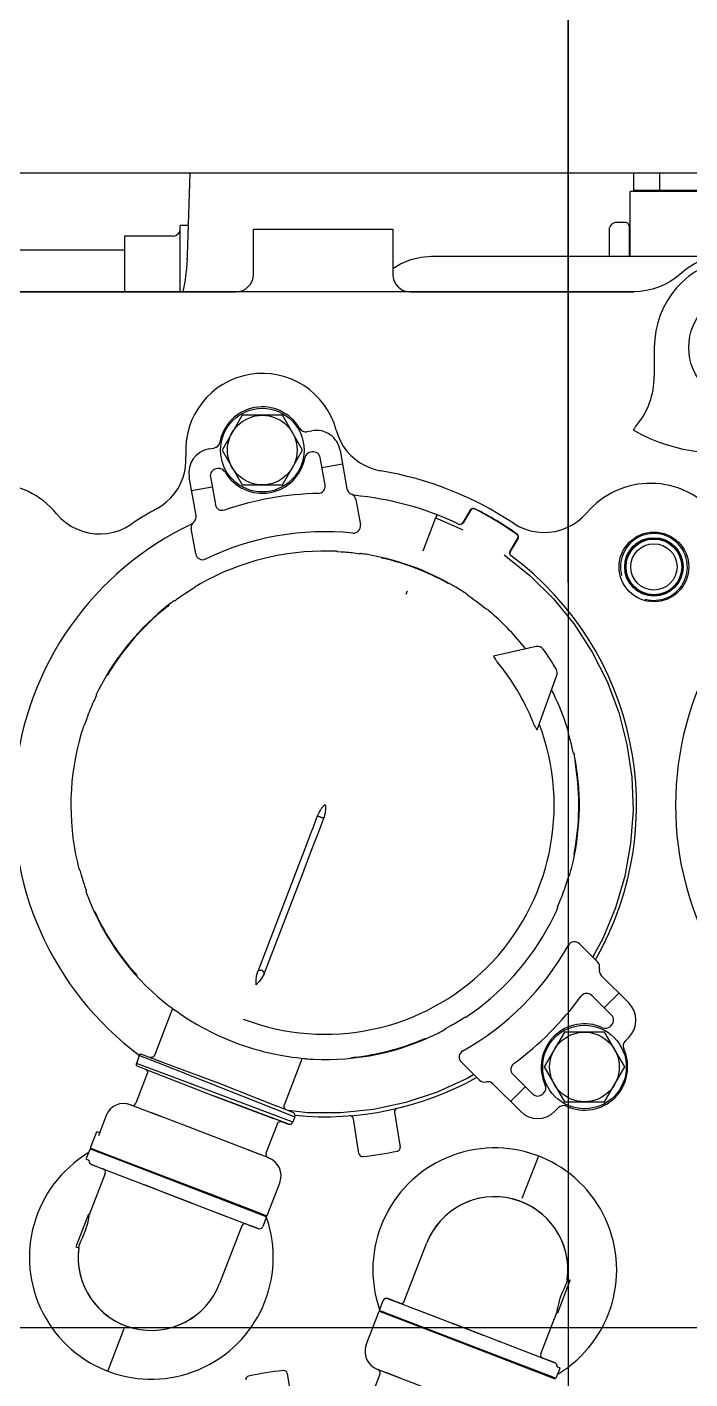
# Model space of a CAD drawing. Header units: millimetres. Extents: x 156850 to 204135, y 56350 to 74150.
# Drawn here: x 158522.3 to 158617.5, y 62789.9 to 62984 of the extents above; entities that cross this region are included whole.
import ezdxf

# ---------------------------------------------------------------- set-up
doc = ezdxf.new("R2010")
doc.units = ezdxf.units.MM
doc.header["$LTSCALE"] = 150
doc.linetypes.add('X-2F-PLAN$0$CENTER', pattern=[2, 1.25, -0.25, 0.25, -0.25])
doc.layers.add('-----33 Equipment', color=5, linetype='Continuous')

# ---------------------------------------------------------------- blocks, each defined once
blk = doc.blocks.new('X-2F-PLAN$0$AUDIT_I_260115101451-0')
at = {"color": 0}
for p, q in [((288, -224.72), (288, -256.9)), ((288, -314.03), (288, -224.77)), ((150.9, -233.91), (150.74, -234.33)), ((155.57, -235.71), (150.9, -233.91)), ((204.24, -234.7), (203.97, -234.78)), ((204.84, -234.53), (204.24, -234.7)), ((204.98, -234.49), (205.07, -234.39)), ((155.46, -235.84), (155.51, -235.85)), ((155.51, -235.85), (155.57, -235.71)), ((161.44, -238.13), (155.51, -235.85)), ((162.73, -236.18), (157.12, -250.77)), ((162.75, -236.11), (162.7, -236.26)), ((162.74, -236.14), (162.75, -236.12)), ((163.27, -235.79), (163.23, -235.8)), ((163.23, -235.8), (163.23, -235.79)), ((163.24, -240.42), (164.78, -236.4)), ((163.3, -235.77), (163.27, -235.79)), ((164.88, -236.56), (163.27, -240.77)), ((163.33, -235.73), (163.3, -235.77)), ((163.33, -235.73), (163.43, -235.46)), ((164.86, -235.91), (163.56, -235.41)), ((164.78, -236.4), (164.8, -236.36)), ((164.8, -236.36), (164.92, -236.04)), ((164.94, -236.41), (164.88, -236.56)), ((164.94, -236.41), (165.06, -236.09)), ((167.34, -236.86), (165.19, -236.03)), ((198.62, -236.78), (198.74, -236.73)), ((198.94, -236.68), (198.65, -236.82)), ((198.74, -236.73), (198.84, -236.68)), ((198.99, -236.61), (199.01, -236.64)), ((201.79, -235.41), (201.97, -235.43)), ((225.63, -235.02), (225.72, -235.12)), ((229.42, -236.58), (229.18, -236.47)), ((133.07, -238.46), (133.06, -238.46)), ((133.09, -238.47), (133.07, -238.46)), ((133.26, -238.54), (133.09, -238.47)), ((139.13, -240.8), (133.26, -238.54)), ((166.97, -237.23), (166.85, -237.18)), ((167.08, -237.27), (166.97, -237.23)), ((167.19, -237.31), (167.08, -237.27)), ((167.28, -237.34), (167.19, -237.31)), ((167.4, -236.99), (167.3, -237.23)), ((169.75, -238.26), (167.37, -237.35)), ((197.79, -237.27), (197.76, -237.21)), ((230.12, -236.9), (230.28, -236.9)), ((232.93, -238.41), (232.95, -238.39)), ((233.01, -238.43), (233.09, -238.47)), ((155.27, -261.15), (163.24, -240.42)), ((139.61, -240.98), (139.6, -240.98)), ((163.27, -240.77), (158.74, -252.56)), ((169.63, -246.1), (171.26, -241.85)), ((171.25, -241.87), (171.3, -241.75)), ((171.29, -241.78), (171.3, -241.75)), ((175.77, -244.17), (171.53, -242.54)), ((189.91, -242.59), (189.98, -242.53)), ((190.23, -242.37), (189.95, -242.61)), ((189.98, -242.53), (190.07, -242.45)), ((190.07, -242.45), (190.18, -242.35)), ((159.83, -243.74), (159.17, -245.45)), ((176.37, -244.01), (172.57, -253.66)), ((175.78, -246.5), (177.22, -242.64)), ((176.93, -242.58), (176.37, -244.01)), ((178.6, -243.22), (176.85, -247.91)), ((177.22, -242.64), (177.24, -242.6)), ((178.36, -243.03), (177.24, -242.6)), ((177.26, -245.84), (178.33, -243.09)), ((189.89, -242.66), (189.85, -242.65)), ((239.53, -243.41), (239.51, -243.45)), ((158.82, -246.36), (155.28, -255.56)), ((185.13, -247.81), (178.39, -245.19)), ((176.85, -247.91), (174.43, -254.37)), ((242.66, -246.88), (242.5, -246.68)), ((242.57, -246.7), (242.73, -246.9)), ((242.84, -247.1), (242.66, -246.88)), ((242.73, -246.9), (242.86, -247.06)), ((242.95, -247.24), (242.84, -247.1)), ((242.86, -247.06), (242.95, -247.18)), ((242.99, -247.28), (242.95, -247.24)), ((243, -247.3), (243.06, -247.32)), ((243.2, -247.43), (243.04, -247.22)), ((243.66, -248.05), (243.7, -248.22)), ((244, -248.64), (243.78, -248.33)), ((244.3, -249.07), (244, -248.64)), ((245.05, -250.21), (244.9, -249.97)), ((245.44, -250.83), (245.05, -250.21)), ((255.88, -251.17), (261.39, -250.19)), ((245.46, -250.86), (245.44, -250.83)), ((245.46, -250.86), (245.57, -250.93)), ((250.36, -251.12), (254, -250.48)), ((259.94, -253.5), (259.42, -250.54)), ((156.18, -253.21), (153.74, -259.55)), ((158.74, -252.56), (156, -259.68)), ((168.88, -263.48), (172.57, -253.66)), ((172.57, -253.66), (169.34, -262.27)), ((172.57, -253.66), (172.57, -253.66)), ((261.42, -253.24), (257.44, -253.94)), ((262.62, -254.29), (262.58, -254.05)), ((265.44, -253.03), (265.57, -253.77)), ((153.9, -257.73), (145.64, -254.55)), ((174.43, -254.37), (171.15, -262.69)), ((265.27, -254.91), (260.27, -257.79)), ((270.27, -257.79), (265.27, -254.91)), ((260.27, -257.79), (260.27, -263.57)), ((270.27, -263.57), (270.27, -257.79)), ((153.58, -259.96), (153.52, -260.11)), ((153.53, -260.1), (153.55, -260.04)), ((153.55, -260.04), (153.89, -259.16)), ((164.16, -260.31), (164.87, -258.46)), ((208.67, -267.01), (190.44, -260.02)), ((290.5, -259.4), (297, -259.4)), ((297, -259.4), (297, -279.4)), ((153.53, -260.08), (153.53, -260.1)), ((155.21, -261.29), (153.81, -260.75)), ((160.16, -263.19), (155.35, -261.34)), ((163.65, -261.64), (163.7, -261.52)), ((168.59, -262.84), (164.35, -261.21)), ((168.56, -264.33), (169.56, -261.68)), ((190.08, -260.95), (204.48, -266.48)), ((168.94, -263.31), (168.57, -264.28)), ((171.17, -262.63), (170.22, -265.02)), ((177.97, -266.41), (171.22, -263.84)), ((260.27, -263.57), (265.27, -266.45)), ((265.27, -266.45), (270.27, -263.57)), ((132.72, -264.26), (127.71, -265.05)), ((168.57, -264.28), (168.52, -264.42)), ((168.52, -264.43), (168.56, -264.33)), ((168.52, -264.42), (168.52, -264.43)), ((169.56, -265.36), (168.81, -265.07)), ((170.14, -267.16), (170.45, -264.46)), ((170.2, -265.07), (170.22, -265.02)), ((170.22, -265.02), (170.21, -265.05)), ((170.21, -265.05), (170.21, -265.05)), ((177.91, -266.97), (177.89, -266.97)), ((177.89, -266.97), (177.89, -267.01)), ((265.01, -267.83), (264.97, -267.59)), ((267.92, -267.07), (268.05, -267.81)), ((210, -268.59), (212.27, -269.46)), ((214.25, -269.82), (214.34, -269.59)), ((260.22, -269.69), (264.2, -268.99)), ((263.24, -272.21), (262.72, -269.25)), ((250.74, -271.36), (250.67, -271.48)), ((178.03, -273.47), (178.06, -273.48)), ((178.03, -273.48), (178.03, -273.47)), ((250.44, -274.1), (250.5, -273.59)), ((265.21, -271.86), (259.7, -272.83)), ((164.28, -274.54), (169.29, -273.75)), ((178.06, -273.77), (178.04, -273.64)), ((178.07, -273.91), (178.06, -273.77)), ((250.38, -274.58), (250.44, -274.1)), ((250.38, -274.62), (250.38, -274.58)), ((250.38, -274.62), (250.42, -274.78)), ((258.17, -274.12), (254.53, -274.76)), ((128.41, -275.96), (132.65, -277.59)), ((133.35, -277.16), (133.3, -277.28)), ((136.84, -275.61), (141.65, -277.46)), ((132.84, -278.49), (132.13, -280.34)), ((141.73, -277.65), (133.76, -298.38)), ((138.26, -286.24), (141, -279.12)), ((140.82, -285.59), (143.26, -279.25)), ((141.79, -277.51), (143.19, -278.05)), ((143.45, -278.76), (143.11, -279.64)), ((143.42, -278.84), (143.48, -278.69)), ((143.47, -278.7), (143.45, -278.76)), ((143.47, -278.72), (143.47, -278.7)), ((249.49, -279.16), (249.45, -279.15)), ((249.71, -278.15), (249.75, -278.17)), ((249.77, -278.04), (249.75, -278.17)), ((249.8, -277.94), (249.77, -278.04)), ((249.82, -277.85), (249.8, -277.94)), ((249.81, -277.76), (249.83, -277.77)), ((297, -279.4), (290.5, -279.4)), ((143.1, -281.07), (151.36, -284.25)), ((170.22, -279.68), (165.21, -280.47)), ((245, -281.48), (244.53, -281.3)), ((138.18, -292.44), (141.72, -283.24)), ((288, -281.9), (288, -314.08)), ((180.67, -283.81), (180.62, -283.7)), ((180.71, -283.92), (180.67, -283.81)), ((180.75, -284), (180.71, -283.92)), ((180.82, -284.06), (180.78, -284.07)), ((180.81, -284.04), (180.82, -284.06)), ((255.53, -285.56), (250.76, -283.73)), ((293.1, -284.97), (293.1, -324.99)), ((133.73, -298.03), (138.26, -286.24)), ((182.2, -286.94), (182.06, -286.83)), ((246.31, -287.13), (246.25, -287.24)), ((246.72, -286.25), (246.75, -286.27)), ((255.8, -285.67), (255.53, -285.56)), ((134.27, -302.62), (139.88, -288.03)), ((182.46, -287.39), (182.71, -287.84)), ((246.11, -287.48), (246.08, -287.47)), ((246.25, -287.24), (246.19, -287.34)), ((254.62, -288.98), (254.61, -289.07)), ((254.62, -289.06), (254.62, -289.13)), ((174.83, -291.85), (177.44, -289.24)), ((183.81, -289.78), (183.81, -289.65)), ((243.8, -291.03), (244.1, -290.61)), ((244.1, -290.61), (244.32, -290.31)), ((244.54, -290.1), (244.4, -290.19)), ((254.74, -289.36), (254.86, -289.45)), ((254.74, -289.39), (254.86, -289.48)), ((256.6, -290.56), (254.85, -289.5)), ((256.66, -290.54), (254.86, -289.45)), ((256.78, -290.63), (256.66, -290.54)), ((256.85, -291.19), (256.9, -291.05)), ((242.52, -292.72), (242.49, -292.85)), ((242.52, -292.72), (242.54, -292.69)), ((242.54, -292.69), (242.99, -292.11)), ((242.99, -292.11), (243.16, -291.89)), ((256.79, -291.21), (256.82, -291.2)), ((256.82, -291.2), (256.85, -291.19)), ((137.17, -295.06), (137.83, -293.35)), ((170.36, -297.74), (174.31, -293.78)), ((237.07, -299.99), (235.71, -293.86)), ((173.89, -298.44), (171.77, -296.32)), ((175.68, -296.65), (172.83, -299.51)), ((250.2, -296.32), (250.28, -296.27)), ((250.59, -296.25), (250.73, -296.31)), ((250.62, -296.23), (250.76, -296.29)), ((250.73, -296.31), (252.54, -297.39)), ((250.78, -296.27), (252.53, -297.33)), ((132.12, -302.24), (133.73, -298.03)), ((133.76, -298.38), (132.22, -302.4)), ((157.39, -297.82), (157.4, -297.82)), ((157.87, -298), (163.74, -300.26)), ((252.54, -297.39), (252.67, -297.45)), ((253.1, -297.36), (253.2, -297.25)), ((253.2, -297.25), (253.19, -297.19)), ((135.56, -300.67), (141.49, -302.95)), ((163.74, -300.26), (163.91, -300.33)), ((163.91, -300.33), (163.93, -300.34)), ((163.93, -300.34), (163.94, -300.34)), ((225.12, -300.12), (232.94, -302.97)), ((132.06, -302.39), (131.94, -302.71)), ((132.06, -302.39), (132.12, -302.24)), ((132.2, -302.44), (132.08, -302.76)), ((132.22, -302.4), (132.2, -302.44)), ((134.25, -302.69), (134.3, -302.54)), ((134.26, -302.66), (134.25, -302.68)), ((170.88, -303.22), (170.36, -302.69)), ((176.72, -301.16), (171.72, -304.04)), ((172.83, -300.92), (173.01, -301.09)), ((181.72, -304.04), (176.72, -301.16)), ((133.44, -303.39), (132.14, -302.89)), ((133.67, -303.07), (133.57, -303.34)), ((133.67, -303.07), (133.7, -303.03)), ((133.7, -303.03), (133.73, -303.01)), ((133.73, -303.01), (133.77, -303)), ((133.77, -303), (133.77, -303.01)), ((141.49, -302.95), (141.43, -303.09)), ((141.43, -303.09), (146.1, -304.89)), ((141.54, -302.96), (141.49, -302.95)), ((146.26, -304.47), (146.1, -304.89)), ((171.72, -304.04), (171.72, -309.82)), ((181.72, -309.82), (181.72, -304.04)), ((199.65, -303.06), (199.51, -303.07)), ((199.65, -303.06), (199.69, -303.07)), ((199.69, -303.07), (200.37, -303.35)), ((200.37, -303.35), (200.63, -303.46)), ((204.23, -304.78), (204.11, -304.68)), ((224.98, -304.59), (224.86, -304.56)), ((191.8, -308.82), (194.41, -306.21)), ((207.21, -305.46), (207.21, -305.43)), ((207.29, -305.44), (207.61, -305.5)), ((207.48, -305.52), (207.37, -305.5)), ((207.61, -305.54), (207.48, -305.52)), ((208.57, -305.63), (208.56, -305.7)), ((215.42, -306.08), (215.4, -306.14)), ((220.22, -305.63), (220.6, -305.57)), ((220.46, -305.63), (220.29, -305.66)), ((220.58, -305.61), (220.46, -305.63)), ((220.66, -305.59), (220.58, -305.61)), ((220.7, -305.59), (220.64, -305.56)), ((221.78, -305.35), (221.63, -305.44)), ((222.52, -305.18), (222.79, -305.11)), ((184.14, -310.82), (187, -307.97)), ((171.72, -309.82), (176.72, -312.7)), ((176.72, -312.7), (181.72, -309.82)), ((187.33, -311.88), (185.21, -309.76)), ((189.87, -309.34), (185.91, -313.29)), ((182.56, -310.64), (182.73, -310.82)), ((180.96, -313.29), (180.43, -312.77)), ((280, -316.95), (275.87, -316.95))]:
    blk.add_line(p, q, dxfattribs=at)
for points in [[(256.14, -231.16), (255.47, -231.77), (254.88, -232.46), (254.37, -233.21), (253.95, -234.01), (253.62, -234.85), (253.39, -235.73), (253.26, -236.62), (253.23, -237.53), (253.3, -238.43), (253.48, -239.32), (253.75, -240.18), (254.12, -241.01), (254.59, -241.79)], [(150.84, -234.35), (151.05, -234.4), (151.35, -234.5), (151.71, -234.64), (152.08, -234.8), (152.44, -234.96)], [(204.98, -234.49), (204.94, -234.5), (204.84, -234.53)], [(206.09, -234.13), (205.82, -234.2), (205.57, -234.26), (205.36, -234.31), (205.2, -234.35), (205.1, -234.38), (205.07, -234.39)], [(225.63, -235.02), (225.59, -235), (225.49, -234.97), (225.33, -234.92), (225.12, -234.85), (224.88, -234.77), (224.6, -234.69)], [(152.44, -234.96), (152.91, -235.17), (153.39, -235.35), (153.86, -235.5), (154.31, -235.62), (154.71, -235.71), (155.04, -235.78), (155.3, -235.82), (155.46, -235.84)], [(162.75, -236.12), (162.67, -236.31), (162.07, -237.87)], [(198.84, -236.68), (198.92, -236.64), (198.97, -236.62), (198.99, -236.61)], [(199.01, -236.64), (199, -236.65), (198.94, -236.68)], [(201.79, -235.41), (201.76, -235.42), (201.66, -235.46), (201.51, -235.51), (201.31, -235.59), (201.08, -235.67), (200.83, -235.77)], [(202.1, -235.38), (202, -235.42), (201.97, -235.43)], [(202.95, -235.1), (202.69, -235.18), (202.1, -235.38)], [(225.86, -235.17), (225.76, -235.13), (225.72, -235.12)], [(226.72, -235.47), (226.46, -235.38), (225.86, -235.17)], [(230.12, -236.9), (230.08, -236.88), (229.98, -236.84), (229.42, -236.58)], [(167.36, -237.36), (167.34, -237.36), (167.28, -237.34)], [(167.3, -237.23), (167.3, -237.27), (167.31, -237.31), (167.33, -237.34), (167.36, -237.36)], [(231.19, -237.36), (230.96, -237.23), (230.74, -237.12), (230.55, -237.03), (230.41, -236.96), (230.31, -236.92), (230.28, -236.9)], [(233.27, -238.63), (232.99, -238.46), (232.94, -238.43), (232.93, -238.41)], [(232.95, -238.39), (232.96, -238.4), (233.01, -238.43)], [(233.09, -238.47), (233.19, -238.53), (233.29, -238.59)], [(176.41, -243.89), (176.34, -244.02), (176.23, -244.12), (176.09, -244.18), (175.94, -244.21), (175.79, -244.18), (175.77, -244.17)], [(178.33, -243.09), (178.36, -243.03), (178.36, -243.03)], [(189.85, -242.65), (189.87, -242.64), (189.91, -242.59)], [(189.95, -242.61), (189.9, -242.65), (189.89, -242.66)], [(163.65, -261.64), (163.66, -261.61), (170.18, -244.66)], [(169.56, -265.36), (169.56, -265.35), (169.58, -265.29), (169.63, -265.16), (177.26, -245.84)], [(178.39, -245.19), (178.36, -245.18), (178.23, -245.09), (178.14, -244.98), (178.08, -244.84), (178.07, -244.69), (178.1, -244.58)], [(256.89, -245.58), (257.33, -246.28), (257.84, -246.94), (258.41, -247.54), (259.04, -248.08), (259.72, -248.55), (260.45, -248.94), (261.22, -249.26), (262.01, -249.5), (262.83, -249.65), (263.65, -249.72), (264.48, -249.71)], [(168.81, -265.07), (168.85, -264.97), (175.78, -246.5)], [(185.43, -247.38), (185.39, -247.45), (185.24, -247.66), (184.99, -248), (184.67, -248.45), (184.28, -249.01), (183.84, -249.68), (183.36, -250.43), (182.87, -251.25), (182.39, -252.11)], [(186.06, -246.55), (185.88, -246.77), (185.73, -246.97), (185.59, -247.14), (185.49, -247.27), (185.43, -247.35), (185.42, -247.38)], [(242.95, -247.18), (243.01, -247.26), (243.03, -247.29), (243.05, -247.3), (243.05, -247.32), (243.06, -247.32)], [(243, -247.3), (243, -247.29), (242.99, -247.28)], [(243.66, -248.05), (243.63, -248.02), (243.57, -247.93), (243.48, -247.8), (243.35, -247.63), (243.2, -247.43)], [(243.78, -248.33), (243.72, -248.25), (243.7, -248.22)], [(246.12, -251.84), (245.98, -251.6), (245.85, -251.38), (245.74, -251.19), (245.65, -251.05), (245.59, -250.96), (245.57, -250.93)], [(154.2, -258.34), (154.03, -258.76), (153.53, -260.08)], [(156, -259.68), (155.36, -261.31), (155.35, -261.34)], [(188.49, -259.81), (189.15, -259.8), (189.8, -259.87), (190.44, -260.02)], [(190.08, -260.95), (189.51, -260.63), (188.98, -260.25), (188.49, -259.81)], [(190.62, -260.62), (190.59, -260.45), (190.56, -260.29), (190.53, -260.15), (190.48, -260.06), (190.44, -260.02)], [(155.21, -261.29), (155.22, -261.26), (155.27, -261.15)], [(178.81, -261.43), (178.6, -262.37), (178.42, -263.3), (178.27, -264.17), (178.15, -264.97), (178.06, -265.66), (178, -266.22), (177.95, -266.63), (177.92, -266.89), (177.91, -266.97)], [(190.62, -260.62), (190.48, -260.74), (190.34, -260.84), (190.23, -260.91), (190.14, -260.95), (190.08, -260.95)], [(168.59, -262.84), (168.61, -262.85), (168.74, -262.93), (168.84, -263.05), (168.89, -263.19), (168.91, -263.33), (168.88, -263.48)], [(170.59, -264.1), (170.65, -264), (170.75, -263.9), (170.89, -263.83), (171.03, -263.81), (171.18, -263.83), (171.22, -263.84)], [(168.59, -264.25), (168.52, -264.42), (168.52, -264.43)], [(175.62, -291.06), (175.06, -290.11), (173.1, -285.79), (171.62, -281.28), (170.62, -276.65), (170.13, -271.92), (170.14, -267.16)], [(177.89, -267.01), (177.88, -267.11), (177.87, -267.28), (177.85, -267.49), (177.83, -267.74), (177.82, -268.02)], [(204.48, -266.48), (205.53, -266.87), (208.32, -267.95)], [(211.16, -267.97), (210.35, -267.66), (209.55, -267.34), (208.67, -267.01)], [(208.32, -267.95), (209.19, -268.29), (210, -268.59)], [(212.58, -269.05), (212.61, -268.97), (212.63, -268.89), (212.66, -268.82), (212.67, -268.76), (212.68, -268.72), (212.69, -268.68), (212.69, -268.65), (212.7, -268.62), (212.69, -268.6), (212.69, -268.59), (212.69, -268.58), (212.68, -268.57), (212.68, -268.56), (212.67, -268.55), (212.66, -268.55), (212.65, -268.54), (212.64, -268.54), (212.63, -268.53), (211.16, -267.97)], [(212.26, -269.46), (212.46, -269.53), (212.65, -269.59), (212.82, -269.64), (212.98, -269.68), (213.12, -269.71), (213.25, -269.74), (213.37, -269.76), (213.49, -269.77), (213.59, -269.79), (213.68, -269.8), (213.77, -269.81), (213.85, -269.81), (213.92, -269.82), (213.98, -269.82), (214.03, -269.82), (214.08, -269.82), (214.13, -269.82), (214.17, -269.82), (214.21, -269.82), (214.25, -269.82)], [(212.27, -269.46), (212.28, -269.47), (212.29, -269.47), (212.3, -269.48), (212.31, -269.48), (212.32, -269.48), (212.33, -269.47), (212.34, -269.47), (212.36, -269.46), (212.37, -269.45), (212.38, -269.44), (212.4, -269.42), (212.42, -269.4), (212.44, -269.36), (212.46, -269.32), (212.49, -269.26), (212.52, -269.2), (212.55, -269.12), (212.58, -269.05)], [(214.34, -269.59), (214.31, -269.56), (214.27, -269.53), (214.24, -269.5), (214.21, -269.47), (214.16, -269.43), (214.12, -269.4), (214.06, -269.35), (214, -269.3), (213.93, -269.25), (213.86, -269.2), (213.77, -269.14), (213.68, -269.07), (213.57, -269), (213.45, -268.93), (213.32, -268.86), (213.18, -268.78), (213.01, -268.7), (212.82, -268.61), (212.62, -268.53)], [(250.63, -272), (250.67, -271.52), (250.67, -271.48)], [(250.74, -271.36), (250.74, -271.33), (250.75, -271.22), (250.75, -271.06), (250.76, -270.84), (250.77, -270.59), (250.78, -270.31)], [(268.12, -271.3), (267.33, -271.56), (266.57, -271.9), (265.85, -272.31), (265.18, -272.79), (264.56, -273.34), (264, -273.96), (263.51, -274.63), (263.09, -275.34), (262.75, -276.09), (262.48, -276.88), (262.3, -277.69)], [(178.04, -273.64), (178.03, -273.54), (178.03, -273.48)], [(178.06, -273.48), (178.07, -273.5), (178.08, -273.56), (178.12, -273.93)], [(250.6, -272.52), (250.62, -272.25), (250.63, -272)], [(250.27, -275.79), (250.31, -275.53), (250.35, -275.29), (250.38, -275.08), (250.4, -274.92), (250.42, -274.81), (250.42, -274.78)], [(133.35, -277.16), (133.34, -277.19), (127.28, -292.94)], [(141, -279.12), (141.64, -277.49), (141.65, -277.46)], [(141.79, -277.51), (141.78, -277.54), (141.73, -277.65)], [(142.8, -280.46), (142.97, -280.04), (143.47, -278.72)], [(249.71, -278.15), (249.79, -277.84), (249.8, -277.78), (249.8, -277.76)], [(249.83, -277.77), (249.83, -277.79), (249.82, -277.85)], [(291.35, -279.4), (292.03, -280.53), (292.63, -282), (292.98, -283.48), (293.1, -284.97)], [(180.66, -283.69), (180.79, -283.99), (180.81, -284.04)], [(180.78, -284.07), (180.77, -284.05), (180.75, -284)], [(181.59, -285.93), (181.71, -286.16), (181.82, -286.38), (181.92, -286.57), (181.99, -286.71), (182.04, -286.8), (182.06, -286.83)], [(182.2, -286.94), (182.22, -286.97), (182.27, -287.06), (182.46, -287.39)], [(246.08, -287.47), (246.14, -287.35), (246.27, -287.12)], [(255.53, -285.56), (254.99, -286.88), (254.42, -288.18), (253.81, -289.46)], [(255.99, -285.74), (255.97, -285.73), (255.9, -285.71), (255.8, -285.67)], [(183.26, -288.76), (183.4, -289), (183.65, -289.39)], [(246.19, -287.34), (246.15, -287.42), (246.12, -287.47), (246.11, -287.48)], [(254.62, -289.09), (254.66, -289.23), (254.74, -289.36)], [(254.62, -289.13), (254.66, -289.27), (254.74, -289.39)], [(183.65, -289.39), (183.74, -289.53), (183.79, -289.62), (183.81, -289.65)], [(183.81, -289.78), (183.83, -289.82), (183.89, -289.9), (183.98, -290.04), (184.1, -290.22), (184.24, -290.43), (184.4, -290.66)], [(244.32, -290.31), (244.38, -290.22), (244.4, -290.19)], [(244.54, -290.1), (244.56, -290.07), (244.62, -289.98), (244.71, -289.85), (244.83, -289.67), (244.96, -289.47), (245.11, -289.25)], [(256.9, -291.05), (256.9, -290.9), (256.86, -290.76), (256.78, -290.63)], [(241.82, -293.66), (242, -293.45), (242.16, -293.26), (242.3, -293.09), (242.4, -292.96), (242.47, -292.88), (242.49, -292.85)], [(235.63, -293.9), (235.51, -293.97), (235.37, -294.05), (235.2, -294.15), (235.01, -294.27), (234.82, -294.43)], [(235.71, -293.86), (235.7, -293.86), (235.67, -293.87), (235.63, -293.9)], [(250.25, -295.38), (247.29, -299.09), (243.94, -302.46), (240.26, -305.46), (236.28, -308.03), (232.04, -310.17), (227.6, -311.84), (223, -313.03), (218.31, -313.72), (213.56, -313.9), (208.81, -313.56), (204.12, -312.72), (199.56, -311.38), (195.17, -309.56), (192.51, -308.11)], [(250.27, -296.28), (250.33, -296.25), (250.48, -296.22), (250.62, -296.23)], [(250.3, -296.26), (250.45, -296.23), (250.59, -296.25)], [(254.77, -296.74), (254.32, -297.51), (253.96, -298.32), (253.69, -299.18), (253.52, -300.05), (253.44, -300.94), (253.47, -301.83), (253.59, -302.71), (253.82, -303.58), (254.14, -304.42), (254.55, -305.21), (255.04, -305.95), (255.62, -306.64), (256.26, -307.25)], [(252.67, -297.45), (252.82, -297.46), (252.97, -297.43), (253.1, -297.36)], [(225.12, -300.12), (225.12, -300.11), (225.15, -300.09)], [(225.15, -300.09), (225.29, -300.02), (225.38, -299.96), (225.49, -299.9), (225.61, -299.83), (225.76, -299.76), (225.92, -299.68), (226.11, -299.59), (226.32, -299.5)], [(134.25, -302.68), (134.33, -302.49), (134.93, -300.93)], [(198.53, -302.63), (198.79, -302.75), (199.02, -302.86), (199.23, -302.95), (199.38, -303.02), (199.48, -303.06), (199.51, -303.07)], [(144.56, -303.84), (144.09, -303.63), (143.61, -303.45), (143.14, -303.3), (142.69, -303.18), (142.29, -303.09), (141.96, -303.02), (141.7, -302.98), (141.54, -302.96)], [(146.16, -304.45), (145.95, -304.4), (145.65, -304.3), (145.29, -304.16), (144.92, -304), (144.56, -303.84)], [(203.12, -304.37), (203.38, -304.45), (203.97, -304.63)], [(203.97, -304.63), (204.07, -304.66), (204.11, -304.68)], [(224.35, -304.7), (224.82, -304.57), (224.86, -304.56)], [(224.98, -304.59), (225.02, -304.58), (225.12, -304.55), (225.28, -304.5), (225.49, -304.44), (225.72, -304.36), (226, -304.27)], [(204.23, -304.78), (204.27, -304.79), (204.37, -304.82), (204.52, -304.87), (204.72, -304.93), (204.96, -304.99), (205.22, -305.06)], [(207.21, -305.43), (207.23, -305.43), (207.29, -305.44)], [(207.37, -305.5), (207.28, -305.48), (207.23, -305.47), (207.21, -305.46)], [(219.86, -305.69), (219.99, -305.67), (220.22, -305.63)], [(220.29, -305.66), (220.06, -305.7), (219.93, -305.72)], [(220.6, -305.57), (220.62, -305.57), (220.64, -305.56), (220.64, -305.56)], [(220.62, -305.65), (220.88, -305.6), (221.12, -305.55), (221.33, -305.51), (221.49, -305.48), (221.6, -305.45), (221.63, -305.44)], [(220.7, -305.59), (220.7, -305.59), (220.68, -305.59), (220.66, -305.59)], [(221.78, -305.35), (221.81, -305.34), (221.92, -305.32), (222.08, -305.28), (222.52, -305.18)], [(223.84, -304.84), (224.11, -304.77), (224.35, -304.7)], [(268.07, -314.06), (268.1, -314.03), (268.15, -314.01), (268.21, -314.02), (268.28, -314.04), (268.35, -314.08)], [(268.35, -314.08), (268.45, -314.14), (268.56, -314.21), (268.68, -314.3), (268.8, -314.4)], [(290.5, -320.64), (289.93, -319.94), (289.43, -319.18), (289, -318.39), (288.65, -317.56), (288.36, -316.7), (288.16, -315.82), (288.04, -314.93), (288, -314.03)]]:
    blk.add_lwpolyline(points, dxfattribs=at)
for centre, radius in [((265.27, -260.68), 6), ((265.27, -260.68), 5), ((176.72, -306.93), 6), ((176.72, -306.93), 5), ((248.5, -316.9), 5), ((248.5, -316.9), 4.2), ((248.5, -316.9), 4.11), ((248.5, -316.9), 4), ((248.5, -316.9), 3.32), ((280, -329.9), 8)]:
    blk.add_circle(centre, radius, dxfattribs=at)
for centre, radius, start, end in [((248.5, -221.9), 12, 309.5133, 50.4867), ((214.27, -269.7), 44.7, 25.3058, 143.4047), ((149.4, -244.75), 17.5, 31.1655, 289.0656), ((149.4, -244.75), 10.5, 82.6702, 249.0294), ((149.41, -244.75), 10.5, 82.2348, 248.9275), ((214.29, -269.7), 36.42, 106.4567, 108.1477), ((214.28, -269.7), 36.5, 73.5743, 102.9692), ((163.22, -236.29), 0.5, 88.4519, 158.955), ((163.24, -235.69), 0.1, 268.4337, 338.963), ((163.52, -235.5), 0.1, 68.9622, 158.9627), ((149.4, -244.75), 17.5, 27.7359, 28.372), ((164.83, -236), 0.1, 338.9625, 68.9625), ((165.16, -236.13), 0.1, 68.9625, 158.9625), ((214.28, -269.7), 36.5, 111.6208, 140.643), ((214.29, -269.7), 36.42, 65.8682, 70.038), ((161.62, -237.66), 0.5, 248.9854, 338.9115), ((165.24, -237.17), 0.7, 173.8897, 197.0893), ((167.4, -237.25), 0.1, 165.4087, 248.9806), ((167.3, -236.95), 0.1, 338.9622, 68.9627), ((168.78, -240.78), 2.7, 338.9648, 68.9625), ((214.29, -269.7), 36.42, 115.4338, 131.352), ((214.29, -269.7), 36.45, 116.9625, 124.5369), ((214.29, -269.7), 36.46, 115.4422, 116.9625), ((214.28, -269.7), 36.5, 38.0149, 62.3951), ((214.29, -269.7), 36.42, 39.2211, 58.5821), ((214.29, -269.7), 36.46, 56.9625, 58.5738), ((214.29, -269.7), 36.46, 124.5228, 131.3851), ((214.29, -269.7), 36.45, 46.1745, 56.9625), ((171.71, -242.08), 0.5, 159.0031, 248.9256), ((177.06, -243.06), 0.5, 68.9655, 105.2348), ((213.5, -269.4), 49.5, 28.7646, 33.9031), ((178.18, -243.49), 0.5, 32.6987, 68.962), ((214.29, -269.7), 36.46, 39.1111, 46.1789), ((214.29, -269.7), 36.42, 32.8081, 34.5135), ((262, -253.64), 3.5, 10, 100), ((265.27, -260.68), 11, 285.0024, 94.1214), ((214.29, -269.7), 36.43, 151.1197, 166.8683), ((214.28, -269.7), 36.5, 359.0468, 29.2891), ((250.54, -252.11), 1, 100, 205.7598), ((254.18, -251.47), 1, 40, 100), ((255.71, -250.18), 1, 220, 280), ((214.06, -269.71), 39.5, 354.2402, 25.7598), ((257.62, -254.92), 1, 100, 198.7529), ((261.59, -254.22), 1, 10, 100), ((266.56, -253.6), 1, 190, 259.6825), ((214.06, -269.71), 45, 1.2471, 18.7529), ((265.27, -260.68), 6.2, 120.3175, 259.6825), ((261.64, -254.46), 1, 300.3175, 10), ((265.27, -260.68), 6.2, 300.3175, 79.6825), ((153.72, -258.19), 0.5, 339.0134, 68.9589), ((214.29, -269.7), 32.88, 159.008, 290.8299), ((290.5, -256.9), 2.5, 180, 270), ((131.87, -258.82), 0.5, 11.817, 98.9625), ((82.73, -269.1), 50.7, 6.1079, 11.8171), ((153.99, -260.29), 0.5, 158.9699, 248.927), ((149.4, -244.75), 17.5, 289.5529, 290.1887), ((156.08, -260.98), 0.7, 120.8317, 156.9474), ((161.13, -260.67), 2.7, 248.9625, 338.9602), ((164.17, -261.68), 0.5, 68.9994, 158.9219), ((132.64, -263.76), 0.5, 278.9625, 6.1079), ((168.99, -264.6), 0.5, 159.4897, 248.965), ((169.74, -264.89), 0.5, 248.9621, 338.4423), ((214.27, -269.7), 44.7, 174.4413, 209.1053), ((263.98, -267.76), 1, 10, 79.6825), ((264.6, -268.41), 3.5, 280, 10), ((268.9, -266.9), 1, 120.3175, 190), ((214.28, -269.7), 36.5, 177.3575, 206.3951), ((260.05, -268.71), 1, 181.2471, 280), ((264.02, -268.01), 1, 280, 10), ((169.21, -273.26), 0.5, 278.9625, 4.5214), ((214.29, -269.7), 36.42, 353.8682, 355.5592), ((258, -273.13), 1, 280, 340), ((259.88, -273.82), 1, 100, 160), ((135.87, -278.13), 2.7, 68.9625, 158.9602), ((164.36, -275.04), 0.5, 98.9625, 186.1079), ((214.27, -269.7), 50.7, 186.1079, 191.8171), ((214.29, -269.7), 36.46, 186.6309, 193.3881), ((214.29, -269.7), 36.42, 186.664, 202.5821), ((254.36, -273.77), 1, 174.2402, 280), ((214.27, -269.7), 44.7, 334.6124, 354.7052), ((147.6, -294.05), 17.5, 211.1655, 109.0656), ((132.83, -277.12), 0.5, 248.9994, 338.9219), ((214.28, -269.7), 36.5, 327.6209, 350.3951), ((140.92, -277.82), 0.7, 300.8317, 336.9474), ((147.6, -294.05), 17.5, 109.5529, 110.1887), ((143.01, -278.51), 0.5, 338.9699, 68.927), ((214.29, -269.7), 36.45, 193.3881, 200.9625), ((214.29, -269.7), 36.42, 331.4338, 346.5821), ((214.29, -269.7), 36.45, 332.9625, 344.9625), ((214.29, -269.7), 36.46, 344.9625, 346.5758), ((213.5, -269.4), 49.5, 326.4813, 350.3592), ((290.5, -281.9), 2.5, 90, 180), ((143.28, -280.61), 0.5, 159.0134, 248.9589), ((165.13, -279.98), 0.5, 191.817, 278.9625), ((170.3, -280.17), 0.5, 13.4036, 98.9625), ((214.29, -269.7), 36.46, 200.9625, 202.5738), ((147.59, -294.05), 10.5, 262.2348, 68.9275), ((147.6, -294.05), 10.5, 262.6702, 69.0294), ((214.29, -269.7), 36.46, 331.4422, 332.9625), ((178.15, -289.94), 1, 29.2402, 135), ((214.29, -269.7), 36.42, 209.8682, 211.5592), ((255.11, -289.08), 0.5, 154.621, 238.8954), ((213.49, -270.16), 39.5, 209.2402, 240.7598), ((214.28, -269.7), 36.5, 215.0468, 244.4417), ((214.29, -269.7), 36.42, 322.4567, 324.1477), ((256.34, -290.99), 0.5, 333.1586, 58.9625), ((173.6, -293.08), 1, 315, 15), ((175.54, -292.56), 1, 135, 195), ((214.27, -269.7), 47.65, 324.7662, 333.1585), ((214.27, -269.7), 47.7, 324.7099, 333.2151), ((214.3, -269.71), 32.13, 291.9843, 309.6978), ((214.28, -269.7), 36.5, 307.9709, 318.9692), ((176.39, -297.36), 1, 36.2471, 135), ((213.49, -270.16), 45, 216.2471, 233.7529), ((214.27, -269.7), 44.7, 240.2964, 323.3125), ((250.52, -296.7), 0.5, 59.0271, 143.329), ((172.83, -300.21), 3.5, 135, 225), ((252.78, -296.9), 0.5, 238.9625, 324.7664), ((135.38, -301.14), 0.5, 68.9854, 158.9115), ((173.54, -300.21), 1, 135, 225), ((176.72, -306.93), 6.2, 335.3175, 114.6825), ((236.1, -300.2), 1, 305.5614, 12.508), ((147.6, -294.05), 17.5, 207.7359, 208.372), ((131.76, -301.63), 0.7, 353.8897, 17.0893), ((133.78, -302.51), 0.5, 268.4519, 338.955), ((173.71, -300.39), 1, 225, 294.6825), ((214.28, -269.7), 36.5, 288.7269, 297.0254), ((214.29, -269.71), 38.49, 300.4322, 305.5614), ((132.17, -302.8), 0.1, 158.9625, 248.9625), ((133.48, -303.3), 0.1, 248.9622, 338.9627), ((133.76, -303.11), 0.1, 88.4337, 158.963), ((176.72, -306.93), 6.2, 155.3175, 294.6825), ((170.18, -303.92), 1, 335.3175, 45), ((193.71, -305.5), 1, 315, 60.7598), ((214.29, -269.7), 36.42, 247.978, 252.1477), ((233.28, -302.03), 1, 250.008, 300.4322), ((186.29, -307.26), 1, 315, 53.7529), ((214.28, -269.7), 36.5, 255.6209, 280.0011), ((214.29, -269.7), 36.42, 259.4338, 278.7949), ((214.29, -269.7), 36.46, 259.4422, 260.9625), ((214.29, -269.7), 36.45, 260.9625, 271.7504), ((214.29, -269.7), 36.46, 271.7461, 278.9049), ((214.29, -269.7), 36.42, 283.5024, 285.2079), ((248.5, -316.4), 12, 308.7072, 49.6869), ((183.26, -309.94), 1, 155.3175, 225), ((190.57, -310.05), 1, 75, 135), ((191.09, -308.11), 1, 255, 315), ((183.44, -310.11), 1, 225, 315), ((248.5, -316.9), 4.8, 165, 105), ((179.73, -313.47), 1, 45, 114.6825), ((183.44, -310.82), 3.5, 225, 315), ((289.87, -326.31), 25, 150.6657, 239.9115), ((280, -329.9), 12.95, 283.8554, 90), ((214.27, -364.7), 44.7, 25.3058, 143.4047), ((280, -329.9), 14, 318.5887, 41.4113)]:
    blk.add_arc(centre, radius, start, end, dxfattribs=at)
blk.add_ellipse((275.97, -306.94), major_axis=(-10.62, -0.76), ratio=0.939408, start_param=0.764363, end_param=1.49436, dxfattribs=at)
blk = doc.blocks.new('X-2F-PLAN$0$A$C73FA2420')
at = {"color": 0, "linetype": 'Continuous'}
for p, q in [((3208.73, 728.28), (3208.73, 932.28)), ((3197.73, 927), (3197.73, 901.98)), ((3199.73, 901.98), (3191.73, 901.98)), ((3199.73, 894.98), (3199.73, 901.98)), ((3191.73, 893.98), (3201.23, 893.98)), ((3196.35, 892.97), (3196.39, 892.97)), ((3196.97, 892.94), (3208.73, 892.53)), ((3201.23, 892.79), (3201.23, 893.98)), ((3196.83, 832.36), (3200.68, 832.36)), ((3201.68, 830.11), (3201.68, 831.36)), ((3196.83, 829.51), (3201.28, 829.51)), ((3196.83, 829.37), (3206.13, 829.37)), ((3206.13, 818.62), (3206.13, 829.37)), ((3206.28, 828.87), (3208.73, 828.87)), ((3206.28, 818.62), (3206.28, 828.87)), ((3206.13, 827.18), (3206.28, 827.33)), ((3206.28, 825.14), (3208.73, 825.14)), ((3206.28, 825.11), (3208.73, 825.11))]:
    blk.add_line(p, q, dxfattribs=at)
at = {"color": 0, "linetype": 'X-2F-PLAN$0$CENTER', "ltscale": 6}
blk.add_line((0, 838.28), (3617.46, 838.28), dxfattribs=at)
at = {"color": 0, "linetype": 'Continuous'}
blk.add_lwpolyline([(3196.39, 892.97), (3195.08, 893.07), (3193.15, 893.32), (3191.73, 893.59)], dxfattribs=at)
for centre, radius, start, end in [((3200.73, 894.98), 1, 180, 270), ((3197.73, 914.93), 22, 266.4486, 268)]:
    blk.add_arc(centre, radius, start, end, dxfattribs=at)
for points, start_tangent, end_tangent in [([(3200.68, 832.36), (3200.99, 832.32)], (1, 0), (0.952361, -0.304974)), ([(3201.27, 832.17), (3200.99, 832.32)], (-0.808859, 0.588003), (-0.952361, 0.304974)), ([(3201.49, 831.95), (3201.27, 832.17)], (-0.59149, 0.806312), (-0.808859, 0.588003)), ([(3201.64, 831.67), (3201.49, 831.95)], (-0.307062, 0.951689), (-0.59149, 0.806312)), ([(3201.68, 831.36), (3201.64, 831.67)], (0, 1), (-0.307062, 0.951689)), ([(3200.89, 829.37), (3201.05, 829.47)], (0.763442, 0.645877), (0.921327, 0.388789)), ([(3201.05, 829.47), (3201.09, 829.48)], (0.921327, 0.388789), (0.946962, 0.321345)), ([(3201.08, 829.51), (3201.28, 829.55)], (1, 0), (0.946897, 0.321538)), ([(3201.28, 829.51), (3201.09, 829.48)], (-1, 0), (-0.946962, -0.321345)), ([(3201.28, 829.55), (3201.31, 829.56)], (0.946897, 0.321538), (0.924239, 0.381815)), ([(3201.31, 829.56), (3201.51, 829.69), (3201.64, 829.88), (3201.68, 830.11)], (0.924239, 0.381815), (0, 1))]:
    blk.add_spline(points, degree=3, dxfattribs=dict(at, start_tangent=start_tangent, end_tangent=end_tangent))
at = {"color": 0}
blk.add_blockref('X-2F-PLAN$0$AUDIT_I_260115101451-0', (2903.73, 1142.88), dxfattribs=at)
blk = doc.blocks.new('X-2F-PLAN$0$zw$C47F')
at = {"layer": '-----33 Equipment', "ltscale": 0.02}
blk.add_line((6191.5, 1686.3), (5488.71, 1686.3), dxfattribs=at)
at = {"layer": '-----33 Equipment'}
blk.add_lwpolyline([(5941.06, 2236.3), (6141.06, 2236.3), (6141.06, 1136.3), (5941.06, 1136.3)], close=True, dxfattribs=at)
blk.add_blockref('X-2F-PLAN$0$A$C73FA2420', (2898.05, 848.02), dxfattribs=at)

msp = doc.modelspace()

# ---------------------------------------------------------------- block references
at = {"layer": '-----33 Equipment', "rotation": 90.00000000000001}
msp.add_blockref('X-2F-PLAN$0$zw$C47F', (160286.3, 56856.22), dxfattribs=at)

doc.saveas('drawing.dxf')
